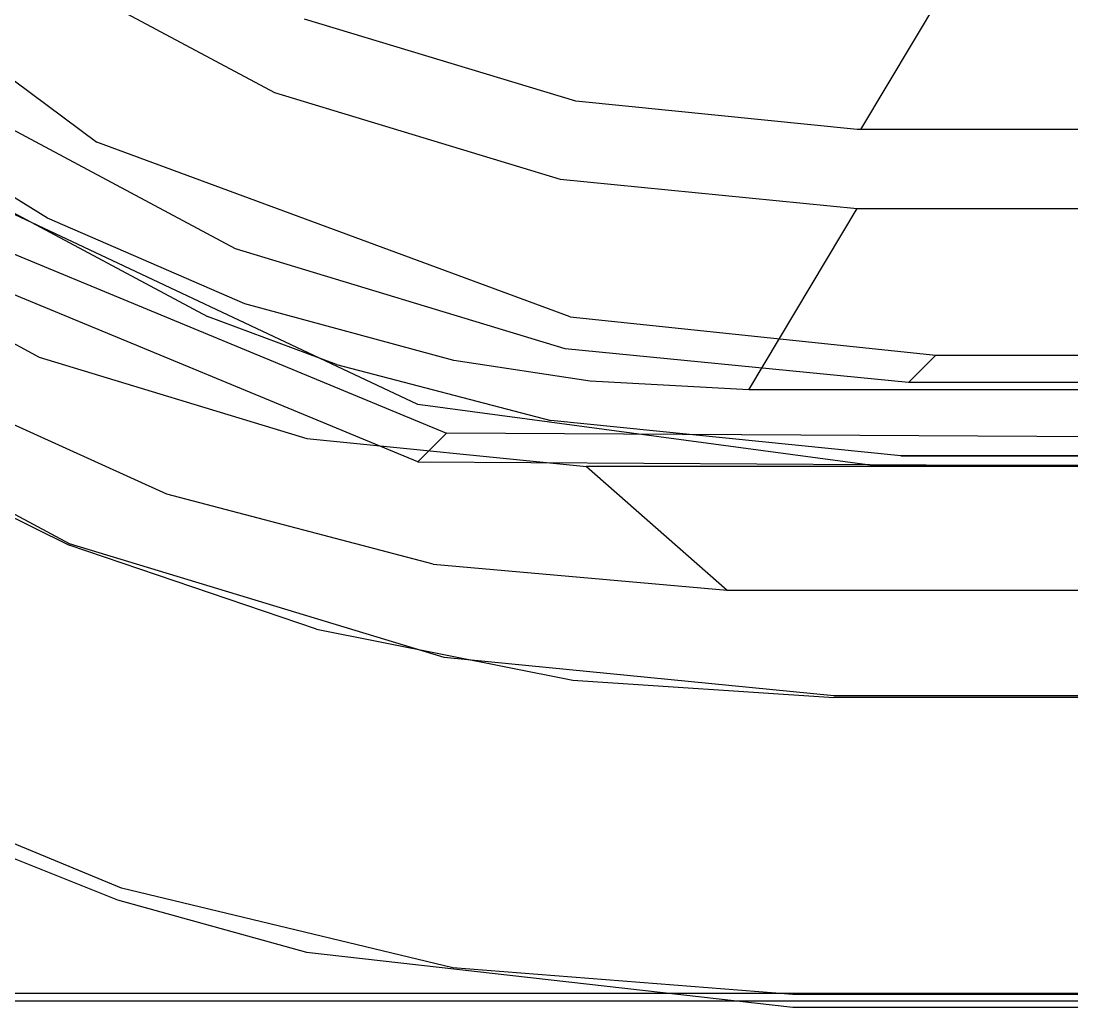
# Model space of a CAD drawing. Extents: x 2903 to 3133, y -1117 to -811.
# Drawn here: x 2924.55 to 2940.47, y -1116.97 to -1102.03 of the extents above; entities that cross this region are included whole.
import ezdxf

# ---------------------------------------------------------------- set-up
doc = ezdxf.new("R2010")
doc.units = 0
doc.header["$MEASUREMENT"] = 0
for name, color, linetype in [('Layer1', 252, 'CONTINUOUS'), ('Layer2', 252, 'CONTINUOUS'), ('Layer3', 254, 'CONTINUOUS')]:
    doc.layers.add(name, color=color, linetype=linetype)

msp = doc.modelspace()

# ---------------------------------------------------------------- linework, layer by layer
at = {"layer": 'Layer1', "linetype": 'Continuous'}
for points, invisible_edges in [([(2925.612, -1102.709, 125.067), (2922.809, -1100.883, 125.322), (2924.109, -1100.121, 107.457)], 15), ([(2925.612, -1102.709, 125.067), (2926.926, -1101.846, 107.454), (2924.109, -1100.121, 107.457)], 15), ([(2932.996, -1102.391, 88.212), (2929.193, -1101.231, 88.146), (2928.585, -1100.239, 85.996)], 15), ([(2932.996, -1102.391, 88.212), (2931.275, -1101.262, 85.996), (2928.585, -1100.239, 85.996)], 15), ([(2924.234, -1104.257, 130.707), (2922.809, -1100.883, 125.322), (2925.612, -1102.709, 125.067)], 15), ([(2929.903, -1103.079, 107.491), (2926.926, -1101.846, 107.454), (2929.193, -1101.231, 88.146)], 15), ([(2932.996, -1102.391, 88.212), (2929.193, -1101.231, 88.146), (2933.155, -1103.86, 107.569)], 15), ([(2933.155, -1103.86, 107.569), (2929.903, -1103.079, 107.491), (2929.193, -1101.231, 88.146)], 15), ([(2932.996, -1102.391, 88.212), (2931.275, -1101.262, 85.996), (2934.088, -1101.886, 85.995)], 15), ([(2936.968, -1102.809, 88.325), (2934.088, -1101.886, 85.995), (2936.968, -1101.39, 83.679)], 15), ([(2936.968, -1102.809, 88.325), (2937.1, -1102.81, 88.327), (2937.288, -1101.393, 83.689), (2936.968, -1101.39, 83.679)], 15), ([(3099.174, -1101.393, 83.689), (3099.362, -1102.81, 88.327), (2937.1, -1102.81, 88.327), (2937.288, -1101.393, 83.689)], 15), ([(2925.612, -1102.709, 125.067), (2929.903, -1103.079, 107.491), (2926.926, -1101.846, 107.454)], 15), ([(2936.968, -1102.809, 88.325), (2932.996, -1102.391, 88.212), (2934.088, -1101.886, 85.995)], 15), ([(2933.155, -1103.86, 107.569), (2932.996, -1102.391, 88.212), (2936.968, -1102.809, 88.325)], 15), ([(2925.243, -1104.823, 130.676), (2924.234, -1104.257, 130.707), (2925.612, -1102.709, 125.067)], 15), ([(2925.243, -1104.823, 130.676), (2926.951, -1104.493, 127.856), (2925.612, -1102.709, 125.067)], 15), ([(2926.951, -1104.493, 127.856), (2927.999, -1103.838, 125.15), (2925.612, -1102.709, 125.067)], 15), ([(2929.903, -1103.079, 107.491), (2927.999, -1103.838, 125.15), (2925.612, -1102.709, 125.067)], 15), ([(2936.968, -1102.809, 88.325), (2937.1, -1102.81, 88.327), (2936.323, -1104.112, 107.679), (2933.155, -1103.86, 107.569)], 15), ([(3100.924, -1105.427, 127.222), (2935.538, -1105.427, 127.222), (2937.1, -1102.81, 88.327), (3099.362, -1102.81, 88.327)], 15), ([(2929.128, -1104.268, 125.418), (2927.999, -1103.838, 125.15), (2929.903, -1103.079, 107.491)], 15), ([(2929.903, -1103.079, 107.491), (2932.76, -1105.195, 126.613), (2929.128, -1104.268, 125.418)], 15), ([(2932.76, -1105.195, 126.613), (2933.155, -1103.86, 107.569), (2929.903, -1103.079, 107.491)], 15), ([(2922.437, -1104.02, 221.005), (2927.086, -1105.991, 154.703), (2922.89, -1103.375, 130.707)], 15), ([(2927.086, -1105.991, 154.703), (2922.89, -1103.375, 130.707), (2924.234, -1104.257, 130.707)], 15), ([(2927.892, -1104.837, 127.857), (2926.951, -1104.493, 127.856), (2927.999, -1103.838, 125.15)], 15), ([(2927.892, -1104.837, 127.857), (2927.999, -1103.838, 125.15), (2929.128, -1104.268, 125.418)], 15), ([(2933.155, -1103.86, 107.569), (2936.323, -1104.112, 107.679), (2932.76, -1105.195, 126.613)], 15), ([(2930.556, -1107.842, 221.005), (2922.437, -1104.02, 221.005), (2928.963, -1106.85, 166.836)], 14), ([(2928.963, -1106.85, 166.836), (2927.086, -1105.991, 154.703), (2922.437, -1104.02, 221.005)], 15), ([(2921.211, -1105.277, 221.005), (2922.561, -1104.105, 221.005), (2930.754, -1107.894, 221.005), (2929.042, -1109.203, 221.005)], 15), ([(2932.76, -1105.195, 126.613), (2933.329, -1105.28, 126.82), (2936.323, -1104.112, 107.679)], 15), ([(2936.323, -1104.112, 107.679), (2933.329, -1105.28, 126.82), (2935.538, -1105.427, 127.222)], 15), ([(2924.234, -1104.257, 130.707), (2925.243, -1104.823, 130.676), (2927.086, -1105.991, 154.703)], 15), ([(2928.684, -1106.08, 130.559), (2927.892, -1104.837, 127.857), (2929.128, -1104.268, 125.418)], 15), ([(2929.629, -1106.281, 130.545), (2928.684, -1106.08, 130.559), (2929.128, -1104.268, 125.418)], 15), ([(2929.629, -1106.281, 130.545), (2929.128, -1104.268, 125.418), (2932.76, -1105.195, 126.613), (2929.629, -1106.281, 130.545)], 15), ([(2928.319, -1105.989, 130.568), (2926.951, -1104.493, 127.856), (2925.243, -1104.823, 130.676)], 15), ([(2928.319, -1105.989, 130.568), (2927.892, -1104.837, 127.857), (2926.951, -1104.493, 127.856)], 15), ([(2929.891, -1107.528, 202.322), (2924.727, -1105.013, 202.01), (2923.775, -1104.588, 201.939), (2909.114, -1111.517, 205.818)], 15), ([(2928.319, -1105.989, 130.568), (2925.243, -1104.823, 130.676), (2927.086, -1105.991, 154.703)], 15), ([(2928.684, -1106.08, 130.559), (2928.319, -1105.989, 130.568), (2927.892, -1104.837, 127.857)], 15), ([(2906.234, -1115.873, 221.005), (2904.503, -1114.874, 221.005), (2921.211, -1105.277, 221.005), (2929.042, -1109.203, 221.005)], 15), ([(2930.8, -1106.463, 130.526), (2929.629, -1106.281, 130.545), (2932.76, -1105.195, 126.613)], 15), ([(2930.8, -1106.463, 130.526), (2933.213, -1106.612, 130.484), (2932.76, -1105.195, 126.613)], 15), ([(2933.213, -1106.612, 130.484), (2933.328, -1106.612, 130.482), (2933.329, -1105.28, 126.82), (2932.76, -1105.195, 126.613)], 15), ([(2933.328, -1106.612, 130.482), (2935.538, -1105.427, 127.222), (2933.329, -1105.28, 126.82)], 15), ([(2935.538, -1105.427, 127.222), (2933.329, -1106.612, 130.482), (3103.134, -1106.612, 130.482), (3100.924, -1105.427, 127.222)], 15), ([(2931.073, -1107.133, 154.443), (2927.086, -1105.991, 154.703), (2928.319, -1105.989, 130.568)], 15), ([(2928.963, -1106.85, 166.836), (2927.086, -1105.991, 154.703), (2931.073, -1107.133, 154.443)], 15), ([(2928.684, -1106.08, 130.559), (2928.319, -1105.989, 130.568), (2931.073, -1107.133, 154.443)], 15), ([(2931.073, -1107.133, 154.443), (2928.684, -1106.08, 130.559), (2929.629, -1106.281, 130.545)], 15), ([(2930.8, -1106.463, 130.526), (2929.629, -1106.281, 130.545), (2931.073, -1107.133, 154.443)], 15), ([(2933.328, -1106.612, 130.482), (2930.8, -1106.463, 130.526), (2931.439, -1107.183, 154.464)], 15), ([(2931.439, -1107.183, 154.464), (2931.073, -1107.133, 154.443), (2930.8, -1106.463, 130.526)], 15), ([(2933.328, -1106.612, 130.482), (2931.439, -1107.183, 154.464), (2934.048, -1107.348, 154.556)], 15), ([(2934.049, -1107.348, 154.556), (3102.414, -1107.348, 154.556), (3103.134, -1106.612, 130.482), (2933.329, -1106.612, 130.482)], 15), ([(2934.884, -1108.084, 178.628), (2928.963, -1106.85, 166.836), (2931.278, -1107.651, 178.956)], 15), ([(2934.884, -1108.084, 178.628), (2928.963, -1106.85, 166.836), (2932.794, -1107.65, 166.546)], 15), ([(2932.794, -1107.65, 166.546), (2928.963, -1106.85, 166.836), (2931.073, -1107.133, 154.443)], 15), ([(2934.465, -1108.324, 189.909), (2934.465, -1108.324, 189.909), (2930.556, -1107.842, 221.005), (2928.963, -1106.85, 166.836)], 15), ([(2932.794, -1107.65, 166.546), (2931.073, -1107.133, 154.443), (2934.048, -1107.348, 154.556)], 15), ([(2934.884, -1108.084, 178.628), (2934.048, -1107.348, 154.556), (2932.794, -1107.65, 166.546)], 15), ([(3101.577, -1108.084, 178.628), (3102.414, -1107.348, 154.556), (2934.049, -1107.348, 154.556), (2934.885, -1108.084, 178.628)], 15), ([(2932.909, -1108.158, 202.322), (2929.891, -1107.528, 202.322), (2909.114, -1111.517, 205.818)], 15), ([(2933.027, -1108.081, 185.937), (2931.278, -1107.651, 178.956), (2934.884, -1108.084, 178.628)], 15), ([(2930.556, -1107.842, 221.005), (2937.442, -1110.775, 202.631), (2935.81, -1108.465, 192.21), (2934.465, -1108.324, 189.909)], 15), ([(2937.442, -1110.775, 202.631), (2937.442, -1110.775, 202.631), (2937.442, -1108.767, 221.005), (2930.556, -1107.842, 221.005)], 11), ([(2929.042, -1109.203, 221.005), (2930.754, -1107.894, 221.005), (2937.442, -1108.767, 221.005), (2937.442, -1110.503, 221.005)], 15), ([(2937.442, -1110.778, 202.642), (2932.909, -1108.158, 202.322), (2909.114, -1111.517, 205.818)], 15), ([(2935.643, -1108.307, 185.917), (2933.027, -1108.081, 185.937), (2934.465, -1108.324, 189.909)], 15), ([(2933.027, -1108.081, 185.937), (2935.643, -1108.307, 185.917), (2934.884, -1108.084, 178.628)], 15), ([(2934.884, -1108.084, 178.628), (2935.643, -1108.307, 185.917), (2936.039, -1108.391, 188.66), (2936.591, -1108.472, 191.328)], 15), ([(3101.577, -1108.084, 178.628), (3099.871, -1108.513, 191.328), (2936.592, -1108.472, 191.328), (2934.885, -1108.084, 178.628)], 15), ([(2934.465, -1108.324, 189.909), (2936.039, -1108.391, 188.66), (2935.643, -1108.307, 185.917)], 15), ([(2935.81, -1108.465, 192.21), (2934.465, -1108.324, 189.909), (2936.039, -1108.391, 188.66)], 15), ([(2935.81, -1108.465, 192.21), (2936.591, -1108.472, 191.328), (2936.039, -1108.391, 188.66)], 15), ([(2937.442, -1110.775, 202.631), (2935.81, -1108.465, 192.21), (2936.591, -1108.472, 191.328)], 15), ([(2937.442, -1110.778, 202.631), (2936.592, -1108.472, 191.328), (3099.871, -1108.513, 191.328), (3099.02, -1110.778, 202.631)], 15), ([(2937.442, -1108.767, 221.005), (2937.442, -1110.778, 202.631), (3099.02, -1110.778, 202.631), (3099.02, -1108.767, 221.005)], 7), ([(2937.442, -1110.503, 221.005), (2937.442, -1108.767, 221.005), (3099.019, -1108.767, 221.005), (3099.02, -1110.503, 221.005)], 15), ([(2937.442, -1110.503, 221.005), (2929.042, -1109.203, 221.005), (2906.234, -1115.873, 221.005)], 15), ([(2906.234, -1115.873, 221.005), (3130.228, -1115.873, 221.005), (3099.02, -1110.503, 221.005), (2937.442, -1110.503, 221.005)], 15), ([(2909.114, -1111.517, 205.818), (2937.442, -1110.778, 202.642), (3099.02, -1110.778, 202.642), (3127.349, -1111.517, 205.818)], 15), ([(2906.234, -1115.975, 206.755), (2909.114, -1111.517, 205.818), (3127.349, -1111.517, 205.818), (3130.227, -1115.975, 206.755)], 15), ([(3130.227, -1115.975, 206.766), (3130.227, -1116.382, 206.955), (2906.234, -1116.382, 206.955), (2906.23, -1115.975, 206.766)], 15), ([(3130.228, -1116.26, 220.928), (3130.228, -1115.873, 221.005), (2906.234, -1115.873, 221.005), (2906.234, -1116.26, 220.928)], 15), ([(3130.228, -1116.26, 220.928), (3130.228, -1116.586, 220.708), (2906.234, -1116.586, 220.708), (2906.234, -1116.26, 220.928)], 15), ([(2906.234, -1116.382, 206.955), (2906.234, -1116.541, 207.11), (3130.227, -1116.541, 207.11), (3130.227, -1116.382, 206.955)], 15), ([(3130.227, -1116.541, 207.11), (3130.227, -1116.666, 207.303), (2906.234, -1116.666, 207.303), (2906.234, -1116.541, 207.11)], 15), ([(2906.234, -1116.586, 220.708), (2906.234, -1116.804, 220.379), (3130.228, -1116.804, 220.379), (3130.228, -1116.586, 220.708)], 15), ([(2906.234, -1116.666, 207.303), (2906.234, -1116.713, 207.414), (3130.227, -1116.713, 207.414), (3130.227, -1116.666, 207.303)], 15), ([(3130.227, -1116.713, 207.414), (3130.227, -1116.771, 207.739), (2906.234, -1116.771, 207.739), (2906.234, -1116.713, 207.414)], 15), ([(2906.234, -1116.77, 207.739), (2906.234, -1116.878, 220.004), (3130.227, -1116.877, 219.993), (3130.227, -1116.77, 207.739)], 5), ([(3130.228, -1116.804, 220.379), (3130.228, -1116.877, 219.993), (2906.234, -1116.877, 219.993), (2906.234, -1116.804, 220.379)], 15)]:
    msp.add_3dface(points, dxfattribs=dict(at, invisible_edges=invisible_edges))
at = {"layer": 'Layer2', "linetype": 'Continuous'}
for points, invisible_edges in [([(2924.991, -1100.085, 84.315), (2925.04, -1100.013, 84.175), (2928.827, -1102.036, 84.174)], 15), ([(2928.827, -1102.036, 84.174), (2928.841, -1102.002, 84.021), (2925.04, -1100.013, 84.175)], 15), ([(2928.794, -1102.117, 84.315), (2924.991, -1100.085, 84.315), (2924.92, -1100.192, 84.42)], 15), ([(2928.744, -1102.237, 84.419), (2924.92, -1100.192, 84.42), (2925.978, -1101.014, 84.472)], 15), ([(2928.744, -1102.237, 84.419), (2928.794, -1102.117, 84.315), (2924.92, -1100.192, 84.42)], 15), ([(2924.991, -1100.085, 84.315), (2928.827, -1102.036, 84.174), (2928.794, -1102.117, 84.315)], 15), ([(2924.554, -1100.785, 84.793), (2924.701, -1100.565, 84.58), (2928.584, -1102.642, 84.58)], 15), ([(2928.584, -1102.642, 84.58), (2925.978, -1101.014, 84.472), (2924.701, -1100.565, 84.58)], 15), ([(2924.456, -1100.932, 85.077), (2924.554, -1100.785, 84.793), (2928.482, -1102.887, 84.793)], 15), ([(2928.482, -1102.887, 84.793), (2928.584, -1102.642, 84.58), (2924.554, -1100.785, 84.793)], 15), ([(2922.957, -1101.881, 105.36), (2924.416, -1100.992, 85.38), (2928.387, -1103.116, 85.381)], 13), ([(2924.416, -1100.992, 85.38), (2924.456, -1100.932, 85.077), (2928.415, -1103.05, 85.077)], 15), ([(2928.387, -1103.116, 85.381), (2928.415, -1103.05, 85.077), (2924.416, -1100.992, 85.38)], 15), ([(2928.415, -1103.05, 85.077), (2928.482, -1102.887, 84.793), (2924.456, -1100.932, 85.077)], 15), ([(2938.906, -1100.933, 43.221), (2937.268, -1103.678, 84.017), (2937.213, -1103.678, 84.017), (2934.735, -1102.028, 63.342)], 13), ([(2929.314, -1102.602, 84.471), (2925.978, -1101.014, 84.472), (2928.584, -1102.642, 84.58)], 15), ([(2925.978, -1101.014, 84.472), (2928.744, -1102.237, 84.419), (2929.314, -1102.602, 84.471)], 15), ([(2922.156, -1103.303, 126.161), (2922.957, -1101.881, 105.36), (2926.108, -1103.786, 105.358)], 15), ([(2926.108, -1103.786, 105.358), (2922.957, -1101.881, 105.36), (2928.387, -1103.116, 85.381)], 15), ([(2928.744, -1102.237, 84.419), (2928.794, -1102.117, 84.315), (2932.925, -1103.368, 84.314)], 15), ([(2928.794, -1102.117, 84.315), (2928.827, -1102.036, 84.174), (2932.942, -1103.282, 84.173)], 15), ([(2932.925, -1103.368, 84.314), (2932.942, -1103.282, 84.173), (2928.794, -1102.117, 84.315)], 15), ([(2928.827, -1102.036, 84.174), (2928.841, -1102.002, 84.021), (2932.949, -1103.246, 84.019)], 15), ([(2932.942, -1103.282, 84.173), (2932.949, -1103.246, 84.019), (2928.827, -1102.036, 84.174)], 15), ([(2932.949, -1103.246, 84.019), (2928.841, -1102.002, 84.021), (2934.735, -1102.028, 63.342)], 14), ([(2937.213, -1103.678, 84.017), (2932.949, -1103.246, 84.019), (2934.735, -1102.028, 63.342)], 14), ([(2929.314, -1102.602, 84.471), (2928.744, -1102.237, 84.419), (2932.899, -1103.495, 84.419)], 15), ([(2928.744, -1102.237, 84.419), (2932.925, -1103.368, 84.314), (2932.899, -1103.495, 84.419)], 15), ([(2933.34, -1103.723, 84.473), (2928.584, -1102.642, 84.58), (2929.314, -1102.602, 84.471)], 15), ([(2929.314, -1102.602, 84.471), (2932.899, -1103.495, 84.419), (2933.34, -1103.723, 84.473)], 15), ([(2928.482, -1102.887, 84.793), (2928.584, -1102.642, 84.58), (2932.815, -1103.926, 84.581)], 15), ([(2933.34, -1103.723, 84.473), (2932.815, -1103.926, 84.581), (2928.584, -1102.642, 84.58)], 15), ([(2928.415, -1103.05, 85.077), (2928.482, -1102.887, 84.793), (2932.763, -1104.187, 84.795)], 15), ([(2932.763, -1104.187, 84.795), (2932.815, -1103.926, 84.581), (2928.482, -1102.887, 84.793)], 15), ([(2932.728, -1104.359, 85.08), (2928.415, -1103.05, 85.077), (2928.387, -1103.116, 85.381)], 15), ([(2928.415, -1103.05, 85.077), (2932.763, -1104.187, 84.795), (2932.728, -1104.359, 85.08)], 15), ([(2929.432, -1105.139, 105.4), (2926.108, -1103.786, 105.358), (2928.387, -1103.116, 85.381)], 15), ([(2928.387, -1103.116, 85.381), (2932.728, -1104.359, 85.08), (2932.714, -1104.429, 85.384)], 15), ([(2929.432, -1105.139, 105.4), (2928.387, -1103.116, 85.381), (2932.714, -1104.429, 85.384)], 13), ([(2924.925, -1105.061, 126.335), (2922.129, -1103.342, 126.335), (2922.063, -1103.434, 126.491)], 15), ([(2922.129, -1103.342, 126.335), (2922.156, -1103.305, 126.161), (2924.946, -1105.02, 126.161)], 15), ([(2924.925, -1105.061, 126.335), (2924.946, -1105.02, 126.161), (2922.129, -1103.342, 126.335)], 15), ([(2924.946, -1105.019, 126.161), (2922.156, -1103.303, 126.161), (2926.108, -1103.786, 105.358)], 14), ([(2937.212, -1103.801, 84.313), (2932.899, -1103.495, 84.419), (2932.925, -1103.368, 84.314)], 15), ([(2937.212, -1103.713, 84.171), (2932.942, -1103.282, 84.173), (2932.925, -1103.368, 84.314)], 15), ([(2937.212, -1103.801, 84.313), (2932.925, -1103.368, 84.314), (2937.212, -1103.713, 84.171)], 15), ([(2937.213, -1103.678, 84.017), (2932.949, -1103.246, 84.019), (2932.942, -1103.282, 84.173)], 15), ([(2937.212, -1103.713, 84.171), (2932.942, -1103.282, 84.173), (2937.213, -1103.678, 84.017)], 15), ([(2924.872, -1105.162, 126.491), (2922.063, -1103.434, 126.491), (2921.967, -1103.568, 126.592)], 15), ([(2922.063, -1103.434, 126.491), (2924.925, -1105.061, 126.335), (2924.872, -1105.162, 126.491)], 15), ([(2937.212, -1103.929, 84.419), (2936.834, -1104.073, 84.475), (2932.899, -1103.495, 84.419)], 15), ([(2936.834, -1104.073, 84.475), (2933.34, -1103.723, 84.473), (2932.899, -1103.495, 84.419)], 15), ([(2932.899, -1103.495, 84.419), (2937.212, -1103.801, 84.313), (2937.212, -1103.929, 84.419)], 15), ([(2924.797, -1105.307, 126.592), (2921.967, -1103.568, 126.592), (2921.856, -1103.704, 126.624)], 15), ([(2925.49, -1105.844, 126.624), (2921.856, -1103.704, 126.624), (2924.489, -1105.873, 126.624)], 15), ([(2925.49, -1105.844, 126.624), (2924.797, -1105.307, 126.592), (2921.856, -1103.704, 126.624)], 15), ([(2921.967, -1103.568, 126.592), (2924.872, -1105.162, 126.491), (2924.797, -1105.307, 126.592)], 15), ([(2937.268, -1103.714, 84.172), (2937.212, -1103.713, 84.171), (2937.268, -1103.678, 84.017)], 15), ([(2937.212, -1103.713, 84.171), (2937.213, -1103.678, 84.017), (2937.268, -1103.678, 84.017)], 15), ([(2937.212, -1103.801, 84.313), (2937.212, -1103.713, 84.171), (2937.268, -1103.714, 84.172)], 15), ([(2937.268, -1103.802, 84.315), (2937.212, -1103.801, 84.313), (2937.268, -1103.714, 84.172)], 15), ([(2937.268, -1103.714, 84.172), (2937.268, -1103.678, 84.017), (3099.193, -1103.678, 84.017), (3099.193, -1103.714, 84.172)], 15), ([(3099.193, -1103.714, 84.172), (3099.193, -1103.802, 84.315), (2937.268, -1103.802, 84.315), (2937.268, -1103.714, 84.172)], 15), ([(2924.946, -1105.019, 126.161), (2926.108, -1103.786, 105.358), (2929.432, -1105.139, 105.4)], 15), ([(2932.815, -1103.926, 84.581), (2933.34, -1103.723, 84.473), (2937.211, -1104.467, 84.648)], 15), ([(2933.34, -1103.723, 84.473), (2936.834, -1104.073, 84.475), (2937.211, -1104.467, 84.648)], 15), ([(2937.212, -1103.929, 84.419), (2937.212, -1103.801, 84.313), (2937.268, -1103.802, 84.315)], 15), ([(2937.212, -1103.929, 84.419), (2937.268, -1103.932, 84.42), (2937.268, -1103.802, 84.315)], 15), ([(2937.268, -1103.802, 84.315), (2937.268, -1103.932, 84.42), (3099.193, -1103.932, 84.42), (3099.193, -1103.802, 84.315)], 15), ([(2937.211, -1104.467, 84.648), (2932.815, -1103.926, 84.581), (2932.763, -1104.187, 84.795)], 15), ([(2937.211, -1104.077, 84.475), (2936.834, -1104.073, 84.475), (2937.212, -1103.929, 84.419), (2937.211, -1104.077, 84.475)], 15), ([(2937.211, -1104.077, 84.475), (2937.268, -1103.932, 84.42), (2937.212, -1103.929, 84.419), (2937.211, -1104.077, 84.475)], 15), ([(2937.268, -1104.077, 84.475), (2937.211, -1104.077, 84.475), (2937.268, -1103.932, 84.42), (2937.268, -1104.077, 84.475)], 15), ([(3099.193, -1103.932, 84.42), (3099.194, -1104.077, 84.475), (2937.268, -1104.077, 84.475), (2937.268, -1103.932, 84.42)], 15), ([(2932.728, -1104.359, 85.08), (2932.763, -1104.187, 84.795), (2937.211, -1104.63, 84.798)], 15), ([(2932.763, -1104.187, 84.795), (2937.211, -1104.467, 84.648), (2937.211, -1104.63, 84.798)], 15), ([(2937.211, -1104.467, 84.648), (2936.834, -1104.073, 84.475), (2937.211, -1104.077, 84.475), (2937.211, -1104.467, 84.648)], 15), ([(2937.211, -1104.467, 84.648), (2937.268, -1104.077, 84.475), (2937.211, -1104.077, 84.475)], 15), ([(2937.268, -1104.077, 84.475), (2937.211, -1104.467, 84.648), (3099.251, -1104.467, 84.648), (3099.194, -1104.077, 84.475)], 15), ([(2933.064, -1105.983, 105.489), (2929.432, -1105.139, 105.4), (2932.714, -1104.429, 85.384)], 15), ([(2932.714, -1104.429, 85.384), (2932.728, -1104.359, 85.08), (2937.211, -1104.753, 84.974)], 15), ([(2937.211, -1104.875, 85.391), (2937.211, -1104.753, 84.974), (2932.714, -1104.429, 85.384)], 15), ([(2933.064, -1105.983, 105.489), (2932.714, -1104.429, 85.384), (2937.211, -1104.875, 85.391)], 13), ([(2937.211, -1104.753, 84.974), (2937.211, -1104.63, 84.798), (2932.728, -1104.359, 85.08)], 15), ([(3099.251, -1104.467, 84.648), (3099.251, -1104.63, 84.798), (2937.211, -1104.63, 84.798), (2937.211, -1104.467, 84.648)], 15), ([(2925.072, -1106.516, 126.685), (2921.457, -1104.576, 126.685), (2921.263, -1104.865, 126.901)], 15), ([(2921.457, -1104.576, 126.685), (2925.072, -1106.516, 126.685), (2924.489, -1105.873, 126.624)], 15), ([(2937.211, -1104.63, 84.798), (2937.211, -1104.753, 84.974), (3099.251, -1104.753, 84.974), (3099.251, -1104.63, 84.798)], 15), ([(3099.251, -1104.753, 84.974), (3099.251, -1104.875, 85.391), (2937.211, -1104.875, 85.391), (2937.211, -1104.753, 84.974)], 15), ([(2924.939, -1106.837, 126.9), (2921.134, -1105.058, 127.239), (2921.263, -1104.865, 126.901)], 15), ([(2921.263, -1104.865, 126.901), (2925.072, -1106.516, 126.685), (2924.939, -1106.837, 126.9)], 15), ([(2935.572, -1107.621, 126.195), (2933.064, -1105.983, 105.489), (2937.211, -1104.875, 85.391)], 15), ([(2924.849, -1107.052, 127.237), (2921.134, -1105.058, 127.239), (2921.09, -1105.123, 127.611)], 15), ([(2922.719, -1107.379, 188.839), (2921.09, -1105.122, 127.611), (2924.819, -1107.124, 127.608)], 13), ([(2924.819, -1107.126, 127.608), (2921.09, -1105.123, 127.611), (2924.849, -1107.052, 127.237)], 15), ([(2921.134, -1105.058, 127.239), (2924.939, -1106.837, 126.9), (2924.849, -1107.052, 127.237)], 15), ([(2924.872, -1105.162, 126.491), (2924.925, -1105.061, 126.335), (2927.922, -1106.36, 126.335)], 15), ([(2924.925, -1105.061, 126.335), (2924.946, -1105.02, 126.161), (2927.937, -1106.317, 126.161)], 15), ([(2927.922, -1106.36, 126.335), (2927.937, -1106.317, 126.161), (2924.925, -1105.061, 126.335)], 15), ([(2927.937, -1106.316, 126.161), (2924.946, -1105.019, 126.161), (2929.432, -1105.139, 105.4)], 14), ([(2931.102, -1107.179, 126.159), (2927.937, -1106.316, 126.161), (2929.432, -1105.139, 105.4)], 14), ([(2931.102, -1107.179, 126.159), (2929.432, -1105.139, 105.4), (2933.064, -1105.983, 105.489)], 15), ([(2924.797, -1105.307, 126.592), (2924.872, -1105.162, 126.491), (2927.884, -1106.467, 126.491)], 15), ([(2927.83, -1106.622, 126.592), (2924.797, -1105.307, 126.592), (2925.49, -1105.844, 126.624)], 15), ([(2924.797, -1105.307, 126.592), (2927.884, -1106.467, 126.491), (2927.83, -1106.622, 126.592)], 15), ([(2927.884, -1106.467, 126.491), (2927.922, -1106.36, 126.335), (2924.872, -1105.162, 126.491)], 15), ([(2929.207, -1114.674, 202.631), (2922.53, -1112.336, 202.631), (2921.052, -1105.498, 202.631), (2928.959, -1109.463, 202.631)], 15), ([(2924.489, -1105.873, 126.624), (2925.49, -1105.844, 126.624), (2927.671, -1107.04, 126.624)], 15), ([(2925.072, -1106.516, 126.685), (2924.489, -1105.873, 126.624), (2927.671, -1107.04, 126.624), (2925.072, -1106.516, 126.685)], 15), ([(2925.49, -1105.844, 126.624), (2927.671, -1107.04, 126.624), (2927.767, -1106.784, 126.624), (2925.49, -1105.844, 126.624)], 15), ([(2925.49, -1105.844, 126.624), (2927.83, -1106.622, 126.592), (2927.767, -1106.784, 126.624)], 15), ([(2933.166, -1107.492, 126.173), (2931.102, -1107.179, 126.159), (2933.064, -1105.983, 105.489)], 14), ([(2935.572, -1107.621, 126.195), (2933.166, -1107.492, 126.173), (2933.064, -1105.983, 105.489)], 14), ([(2931.093, -1107.225, 126.334), (2927.884, -1106.467, 126.491), (2927.922, -1106.36, 126.335)], 15), ([(2931.102, -1107.18, 126.159), (2927.922, -1106.36, 126.335), (2927.937, -1106.317, 126.161)], 15), ([(2927.922, -1106.36, 126.335), (2931.102, -1107.18, 126.159), (2931.093, -1107.225, 126.334)], 15), ([(2929.004, -1107.713, 126.685), (2924.939, -1106.837, 126.9), (2925.072, -1106.516, 126.685)], 15), ([(2925.072, -1106.516, 126.685), (2927.671, -1107.04, 126.624), (2929.004, -1107.713, 126.685)], 15), ([(2931.071, -1107.336, 126.49), (2927.884, -1106.467, 126.491), (2927.83, -1106.622, 126.592)], 15), ([(2927.884, -1106.467, 126.491), (2931.093, -1107.225, 126.334), (2931.071, -1107.336, 126.49)], 15), ([(2927.767, -1106.784, 126.624), (2927.83, -1106.622, 126.592), (2929.49, -1107.319, 126.624)], 15), ([(2927.83, -1106.622, 126.592), (2931.039, -1107.498, 126.592), (2929.49, -1107.319, 126.624)], 15), ([(2927.83, -1106.622, 126.592), (2931.039, -1107.498, 126.592), (2931.071, -1107.336, 126.49), (2927.83, -1106.622, 126.592)], 15), ([(2928.935, -1108.052, 126.899), (2924.849, -1107.052, 127.237), (2924.939, -1106.837, 126.9)], 15), ([(2924.939, -1106.837, 126.9), (2928.935, -1108.052, 126.899), (2929.004, -1107.713, 126.685)], 15), ([(2929.49, -1107.319, 126.624), (2927.767, -1106.784, 126.624), (2927.671, -1107.04, 126.624)], 15), ([(2924.849, -1107.052, 127.237), (2928.889, -1108.281, 127.234), (2924.819, -1107.126, 127.608)], 15), ([(2924.849, -1107.052, 127.237), (2928.935, -1108.052, 126.899), (2928.889, -1108.281, 127.234)], 15), ([(2927.671, -1107.04, 126.624), (2929.004, -1107.713, 126.685), (2931.005, -1107.672, 126.624)], 15), ([(2927.671, -1107.04, 126.624), (2929.49, -1107.319, 126.624), (2931.005, -1107.672, 126.624)], 15), ([(2926.753, -1109.203, 188.854), (2922.719, -1107.379, 188.839), (2924.819, -1107.124, 127.608)], 14), ([(2926.753, -1109.203, 188.854), (2924.819, -1107.124, 127.608), (2928.874, -1108.359, 127.604)], 13), ([(2928.874, -1108.36, 127.604), (2924.819, -1107.126, 127.608), (2928.889, -1108.281, 127.234)], 15), ([(2933.166, -1107.494, 126.173), (2931.093, -1107.225, 126.334), (2931.102, -1107.18, 126.159), (2933.166, -1107.494, 126.173)], 15), ([(2929.49, -1107.319, 126.624), (2931.039, -1107.498, 126.592), (2931.005, -1107.672, 126.624)], 15), ([(2931.039, -1107.498, 126.592), (2931.071, -1107.336, 126.49), (2933.147, -1107.626, 126.48)], 15), ([(2933.159, -1107.532, 126.333), (2931.071, -1107.336, 126.49), (2931.093, -1107.225, 126.334)], 15), ([(2933.147, -1107.626, 126.48), (2933.159, -1107.532, 126.333), (2931.071, -1107.336, 126.49), (2933.147, -1107.626, 126.48)], 15), ([(2931.093, -1107.225, 126.334), (2933.166, -1107.494, 126.173), (2933.159, -1107.532, 126.333)], 15), ([(2922.719, -1107.38, 188.839), (2921.98, -1111.854, 188.876), (2926.532, -1113.741, 188.876), (2926.753, -1109.205, 188.854)], 15), ([(2931.005, -1107.672, 126.624), (2931.039, -1107.498, 126.592), (2933.131, -1107.765, 126.585)], 15), ([(2933.131, -1107.765, 126.585), (2933.147, -1107.626, 126.48), (2931.039, -1107.498, 126.592)], 15), ([(2935.572, -1107.656, 126.347), (2933.159, -1107.532, 126.333), (2933.147, -1107.626, 126.48)], 15), ([(2935.572, -1107.621, 126.195), (2933.159, -1107.532, 126.333), (2933.166, -1107.494, 126.173)], 15), ([(2935.572, -1107.656, 126.347), (2933.159, -1107.532, 126.333), (2935.572, -1107.621, 126.195)], 15), ([(2929.004, -1107.713, 126.685), (2931.005, -1107.672, 126.624), (2933.113, -1108.123, 126.684)], 15), ([(2931.005, -1107.672, 126.624), (2933.114, -1107.921, 126.634), (2933.113, -1108.123, 126.684)], 15), ([(2933.114, -1107.921, 126.634), (2933.131, -1107.765, 126.585), (2931.005, -1107.672, 126.624)], 15), ([(2935.572, -1107.74, 126.487), (2933.131, -1107.765, 126.585), (2933.147, -1107.626, 126.48)], 15), ([(2933.147, -1107.626, 126.48), (2935.572, -1107.656, 126.347), (2935.572, -1107.74, 126.487)], 15), ([(2935.572, -1107.621, 126.195), (2935.572, -1107.656, 126.347), (3100.889, -1107.656, 126.347), (3100.889, -1107.621, 126.195)], 15), ([(3100.889, -1107.656, 126.347), (3100.889, -1107.74, 126.487), (2935.572, -1107.74, 126.487), (2935.572, -1107.656, 126.347)], 15), ([(2928.935, -1108.052, 126.899), (2929.004, -1107.713, 126.685), (2933.113, -1108.329, 126.788)], 15), ([(2933.113, -1108.329, 126.788), (2933.113, -1108.123, 126.684), (2929.004, -1107.713, 126.685)], 15), ([(2935.572, -1107.865, 126.592), (2933.131, -1107.765, 126.585), (2933.114, -1107.921, 126.634)], 15), ([(2935.572, -1107.865, 126.592), (2935.572, -1107.74, 126.487), (2933.131, -1107.765, 126.585)], 15), ([(2935.572, -1107.74, 126.487), (2935.572, -1107.865, 126.592), (3100.889, -1107.865, 126.592), (3100.889, -1107.74, 126.487)], 15), ([(2935.572, -1108.009, 126.651), (2933.113, -1108.123, 126.684), (2933.114, -1107.921, 126.634)], 15), ([(2933.113, -1108.329, 126.788), (2933.113, -1108.123, 126.684), (2935.572, -1108.009, 126.651)], 15), ([(2935.572, -1108.009, 126.651), (2933.113, -1108.329, 126.788), (3103.348, -1108.329, 126.788), (3100.889, -1108.009, 126.651)], 15), ([(2933.114, -1107.921, 126.634), (2935.572, -1107.865, 126.592), (2935.572, -1108.009, 126.651)], 15), ([(3100.889, -1107.865, 126.592), (3100.889, -1108.009, 126.651), (2935.572, -1108.009, 126.651), (2935.572, -1107.865, 126.592)], 15), ([(2933.113, -1108.468, 126.897), (2928.935, -1108.052, 126.899), (2928.889, -1108.281, 127.234)], 15), ([(2928.935, -1108.052, 126.899), (2933.113, -1108.329, 126.788), (2933.113, -1108.468, 126.897)], 15), ([(2928.874, -1108.36, 127.604), (2928.889, -1108.281, 127.234), (2933.113, -1108.673, 127.168), (2928.874, -1108.36, 127.604)], 15), ([(2928.889, -1108.281, 127.234), (2933.113, -1108.468, 126.897), (2933.113, -1108.673, 127.168)], 15), ([(3103.348, -1108.329, 126.788), (3103.348, -1108.468, 126.897), (2933.113, -1108.468, 126.897), (2933.113, -1108.329, 126.788)], 15), ([(2930.789, -1110.263, 188.868), (2926.753, -1109.203, 188.854), (2928.874, -1108.359, 127.604)], 14), ([(2930.789, -1110.263, 188.868), (2928.874, -1108.359, 127.604), (2933.113, -1108.783, 127.598)], 13), ([(2928.874, -1108.36, 127.604), (2933.113, -1108.784, 127.598), (2933.113, -1108.673, 127.168), (2928.874, -1108.36, 127.604)], 15), ([(2933.113, -1108.468, 126.897), (2933.113, -1108.673, 127.168), (3103.348, -1108.673, 127.168), (3103.348, -1108.468, 126.897)], 15), ([(2930.789, -1110.263, 188.868), (2935.242, -1110.656, 188.876), (2933.113, -1108.783, 127.598)], 14), ([(3103.348, -1108.673, 127.168), (3103.348, -1108.783, 127.598), (2933.113, -1108.783, 127.598), (2933.113, -1108.673, 127.168)], 15), ([(2926.753, -1109.205, 188.854), (2926.532, -1113.741, 188.876), (2931.324, -1114.892, 188.876), (2930.789, -1110.265, 188.868)], 15), ([(2928.959, -1109.463, 202.631), (2929.207, -1114.674, 202.631), (2936.236, -1115.468, 202.631), (2937.442, -1110.775, 202.631)], 15), ([(2930.789, -1110.265, 188.868), (2931.324, -1114.892, 188.876), (2936.236, -1115.28, 188.876), (2935.242, -1110.656, 188.876)], 15), ([(2936.236, -1115.28, 188.876), (2935.242, -1110.656, 188.876), (3101.219, -1110.656, 188.876), (3100.226, -1115.28, 188.876)], 15), ([(3099.02, -1110.775, 202.631), (3100.226, -1115.468, 202.631), (2936.236, -1115.468, 202.631), (2937.442, -1110.775, 202.631)], 15), ([(2921.98, -1111.854, 188.876), (2926.532, -1113.741, 188.876), (2926.302, -1114.45, 189.073), (2921.642, -1112.518, 189.073)], 15), ([(2921.98, -1111.854, 188.876), (2926.532, -1113.741, 188.876), (2926.302, -1114.45, 189.073), (2921.642, -1112.518, 189.073)], 15), ([(2922.277, -1112.861, 202.514), (2929.077, -1115.242, 202.514), (2929.207, -1114.674, 202.631), (2922.53, -1112.336, 202.631)], 15), ([(2926.132, -1114.973, 189.614), (2926.302, -1114.45, 189.073), (2921.642, -1112.518, 189.073), (2921.392, -1113.009, 189.614)], 15), ([(2926.132, -1114.973, 189.614), (2926.302, -1114.45, 189.073), (2921.642, -1112.518, 189.073), (2921.392, -1113.009, 189.614)], 15), ([(2922.064, -1113.304, 202.181), (2928.967, -1115.721, 202.181), (2929.077, -1115.242, 202.514), (2922.277, -1112.861, 202.514)], 15), ([(2921.296, -1113.196, 190.355), (2921.392, -1113.009, 189.614), (2926.132, -1114.973, 189.614), (2926.067, -1115.173, 190.355)], 15), ([(2921.296, -1113.196, 190.355), (2921.392, -1113.009, 189.614), (2926.132, -1114.973, 189.614), (2926.067, -1115.173, 190.355)], 15), ([(2921.296, -1113.196, 190.355), (2921.296, -1113.196, 190.355), (2921.877, -1113.693, 201.099), (2926.067, -1115.173, 190.355)], 7), ([(2921.923, -1113.596, 201.683), (2928.895, -1116.038, 201.683), (2928.967, -1115.721, 202.181), (2922.064, -1113.304, 202.181)], 15), ([(2921.877, -1113.693, 201.099), (2921.877, -1113.693, 201.099), (2926.009, -1115.351, 201.099), (2921.923, -1113.596, 201.683)], 15), ([(2926.067, -1115.173, 190.355), (2926.067, -1115.173, 190.355), (2921.877, -1113.693, 201.099), (2926.009, -1115.351, 201.099)], 11), ([(2926.009, -1115.351, 201.099), (2926.009, -1115.351, 201.099), (2928.895, -1116.038, 201.683), (2921.923, -1113.596, 201.683)], 15), ([(2926.302, -1114.45, 189.073), (2926.532, -1113.741, 188.876), (2931.324, -1114.892, 188.876), (2931.207, -1115.628, 189.073)], 15), ([(2926.302, -1114.45, 189.073), (2926.532, -1113.741, 188.876), (2931.324, -1114.892, 188.876), (2931.207, -1115.628, 189.073)], 15), ([(2926.302, -1114.45, 189.073), (2931.207, -1115.628, 189.073), (2931.121, -1116.172, 189.614), (2926.132, -1114.973, 189.614)], 15), ([(2926.302, -1114.45, 189.073), (2931.207, -1115.628, 189.073), (2931.121, -1116.172, 189.614), (2926.132, -1114.973, 189.614)], 15), ([(2936.236, -1115.468, 202.631), (2936.236, -1116.05, 202.514), (2929.077, -1115.242, 202.514), (2929.207, -1114.674, 202.631)], 15), ([(2926.132, -1114.973, 189.614), (2926.067, -1115.173, 190.355), (2931.088, -1116.379, 190.355), (2931.121, -1116.172, 189.614)], 15), ([(2926.132, -1114.973, 189.614), (2926.067, -1115.173, 190.355), (2931.088, -1116.379, 190.355), (2931.121, -1116.172, 189.614)], 15), ([(2936.236, -1115.28, 188.876), (2931.324, -1114.892, 188.876), (2931.207, -1115.628, 189.073), (2936.236, -1116.026, 189.073)], 15), ([(2936.236, -1115.28, 188.876), (2931.324, -1114.892, 188.876), (2931.207, -1115.628, 189.073), (2936.236, -1116.026, 189.073)], 15), ([(2926.067, -1115.173, 190.355), (2926.067, -1115.173, 190.355), (2926.009, -1115.351, 201.099), (2931.088, -1116.379, 190.355)], 7), ([(2936.236, -1116.05, 202.514), (2936.236, -1116.542, 202.181), (2928.967, -1115.721, 202.181), (2929.077, -1115.242, 202.514)], 15), ([(3100.226, -1116.026, 189.073), (3100.226, -1115.28, 188.876), (2936.236, -1115.28, 188.876), (2936.236, -1116.026, 189.073)], 15), ([(2928.871, -1116.142, 201.099), (2928.871, -1116.142, 201.099), (2931.088, -1116.379, 190.355), (2926.009, -1115.351, 201.099)], 7), ([(2928.871, -1116.142, 201.099), (2928.871, -1116.142, 201.099), (2928.895, -1116.038, 201.683), (2926.009, -1115.351, 201.099)], 15), ([(2936.236, -1116.05, 202.514), (2936.236, -1115.468, 202.631), (3100.226, -1115.468, 202.631), (3100.226, -1116.05, 202.514)], 15), ([(2931.207, -1115.628, 189.073), (2931.121, -1116.172, 189.614), (2936.236, -1116.576, 189.614), (2936.236, -1116.026, 189.073)], 15), ([(2931.207, -1115.628, 189.073), (2931.121, -1116.172, 189.614), (2936.236, -1116.576, 189.614), (2936.236, -1116.026, 189.073)], 15), ([(2936.236, -1116.867, 201.683), (2936.236, -1116.542, 202.181), (2928.967, -1115.721, 202.181), (2928.895, -1116.038, 201.683)], 15), ([(2936.236, -1116.867, 201.683), (2936.236, -1116.974, 201.099), (2928.871, -1116.142, 201.099), (2928.895, -1116.038, 201.683)], 15), ([(2936.236, -1116.576, 189.614), (2936.236, -1116.026, 189.073), (3100.226, -1116.026, 189.073), (3100.226, -1116.576, 189.614)], 15), ([(3100.226, -1116.542, 202.181), (3100.226, -1116.05, 202.514), (2936.236, -1116.05, 202.514), (2936.236, -1116.542, 202.181)], 15), ([(2936.236, -1116.786, 190.355), (2936.236, -1116.786, 190.355), (2928.871, -1116.142, 201.099), (2936.236, -1116.974, 201.099)], 11), ([(2928.871, -1116.142, 201.099), (2936.236, -1116.786, 190.355), (2931.088, -1116.379, 190.355)], 13), ([(2936.236, -1116.576, 189.614), (2936.236, -1116.786, 190.355), (2931.088, -1116.379, 190.355), (2931.121, -1116.172, 189.614)], 15), ([(2936.236, -1116.576, 189.614), (2936.236, -1116.786, 190.355), (2931.088, -1116.379, 190.355), (2931.121, -1116.172, 189.614)], 15), ([(2936.236, -1116.867, 201.683), (2936.236, -1116.542, 202.181), (3100.226, -1116.542, 202.181), (3100.226, -1116.867, 201.683)], 15), ([(3100.226, -1116.786, 190.355), (3100.226, -1116.576, 189.614), (2936.236, -1116.576, 189.614), (2936.236, -1116.786, 190.355)], 15), ([(3100.226, -1116.974, 201.099), (3100.226, -1116.786, 190.355), (2936.236, -1116.786, 190.355), (2936.236, -1116.974, 201.099)], 5), ([(3100.226, -1116.867, 201.683), (3100.226, -1116.974, 201.099), (2936.236, -1116.974, 201.099), (2936.236, -1116.867, 201.683)], 15)]:
    msp.add_3dface(points, dxfattribs=dict(at, invisible_edges=invisible_edges))
for points in [[(3099.193, -1103.678, 84.017), (2937.268, -1103.678, 84.017), (2938.906, -1100.933, 43.221), (3097.555, -1100.933, 43.221)], [(3100.889, -1107.621, 126.195), (2935.572, -1107.621, 126.195), (2937.211, -1104.875, 85.391), (3099.251, -1104.875, 85.391)], [(2935.242, -1110.656, 188.876), (3101.219, -1110.656, 188.876), (3103.348, -1108.783, 127.598), (2933.113, -1108.783, 127.598)]]:
    msp.add_3dface(points, dxfattribs=at)
at = {"layer": 'Layer3', "linetype": 'Continuous'}
for points, invisible_edges in [([(3126.853, -1080.409, 206.344), (2909.609, -1080.409, 206.344), (2930.991, -1108.276, 206.344), (3098.003, -1109.259, 206.344)], 15), ([(2930.991, -1108.276, 206.344), (2910.592, -1087.877, 206.344), (2909.609, -1080.409, 206.344)], 13), ([(2910.592, -1087.877, 206.344), (2924.032, -1105.394, 206.344), (2930.991, -1108.276, 206.344)], 13), ([(2919.57, -1099.297, 208.564), (2925.694, -1103.87, 208.564), (3110.768, -1103.87, 208.564), (3116.891, -1099.297, 208.564)], 10), ([(2925.694, -1103.87, 208.564), (2925.694, -1103.87, 208.564), (2919.57, -1099.297, 208.564), (2923.191, -1103.023, 224.422)], 15), ([(2927.76, -1105.568, 224.82), (2923.191, -1103.023, 224.422), (2923.141, -1103.098, 224.822)], 15), ([(2925.694, -1103.87, 208.564), (2925.694, -1103.87, 208.564), (2927.795, -1105.485, 224.419), (2923.191, -1103.023, 224.422)], 15), ([(2927.76, -1105.568, 224.82), (2927.795, -1105.485, 224.419), (2923.191, -1103.023, 224.422)], 13), ([(2923.001, -1103.308, 225.185), (2923.141, -1103.098, 224.822), (2927.76, -1105.568, 224.82)], 15), ([(2927.663, -1105.801, 225.184), (2923.001, -1103.308, 225.185), (2922.793, -1103.619, 225.42)], 15), ([(2927.663, -1105.801, 225.184), (2927.76, -1105.568, 224.82), (2923.001, -1103.308, 225.185)], 15), ([(2922.574, -1103.946, 225.491), (2922.793, -1103.619, 225.42), (2927.52, -1106.147, 225.42)], 15), ([(2927.52, -1106.147, 225.42), (2927.663, -1105.801, 225.184), (2922.793, -1103.619, 225.42)], 15), ([(3110.768, -1103.87, 208.564), (3103.597, -1106.514, 208.564), (2932.864, -1106.514, 208.564), (2925.694, -1103.87, 208.564)], 10), ([(2927.795, -1105.485, 224.419), (2927.795, -1105.485, 224.419), (2932.864, -1106.514, 208.564), (2925.694, -1103.87, 208.564)], 15), ([(2925.273, -1109.977, 225.491), (2922.574, -1103.946, 225.491), (2921.722, -1108.226, 225.491)], 15), ([(2925.273, -1109.977, 225.491), (2927.37, -1106.51, 225.491), (2922.574, -1103.946, 225.491)], 15), ([(2927.37, -1106.51, 225.491), (2927.52, -1106.147, 225.42), (2922.574, -1103.946, 225.491)], 7), ([(2923.596, -1105.83, 222.994), (2930.991, -1108.276, 206.344), (2924.032, -1105.394, 206.344)], 15), ([(2932.773, -1107.085, 224.818), (2927.663, -1105.801, 225.184), (2927.76, -1105.568, 224.82)], 15), ([(2932.791, -1106.998, 224.416), (2927.795, -1105.485, 224.419), (2927.76, -1105.568, 224.82)], 14), ([(2932.773, -1107.085, 224.818), (2927.76, -1105.568, 224.82), (2932.791, -1106.998, 224.416)], 15), ([(2932.864, -1106.514, 208.564), (2932.864, -1106.514, 208.564), (2932.791, -1106.998, 224.416), (2927.795, -1105.485, 224.419)], 15), ([(2925.282, -1109.955, 222.994), (2923.596, -1105.83, 222.994), (2920.053, -1107.16, 222.994)], 15), ([(2923.596, -1105.83, 222.994), (2925.282, -1109.955, 222.994), (2930.555, -1108.712, 222.994)], 15), ([(2930.991, -1108.276, 206.344), (2930.555, -1108.712, 222.994), (2923.596, -1105.83, 222.994)], 13), ([(2927.52, -1106.147, 225.42), (2927.663, -1105.801, 225.184), (2932.724, -1107.333, 225.183)], 15), ([(2927.663, -1105.801, 225.184), (2932.773, -1107.085, 224.818), (2932.724, -1107.333, 225.183)], 15), ([(2927.52, -1106.147, 225.42), (2929.327, -1107.235, 225.491), (2927.37, -1106.51, 225.491)], 13), ([(2932.651, -1107.701, 225.42), (2929.327, -1107.235, 225.491), (2927.52, -1106.147, 225.42)], 15), ([(2932.651, -1107.701, 225.42), (2932.724, -1107.333, 225.183), (2927.52, -1106.147, 225.42)], 15), ([(2929.022, -1111.25, 225.491), (2927.37, -1106.51, 225.491), (2925.273, -1109.977, 225.491)], 15), ([(2929.022, -1111.25, 225.491), (2929.327, -1107.235, 225.491), (2927.37, -1106.51, 225.491)], 15), ([(2937.987, -1107.511, 224.411), (2932.791, -1106.998, 224.416), (2932.864, -1106.514, 208.564)], 15), ([(2932.864, -1106.514, 208.564), (2938.402, -1107.096, 208.564), (3098.06, -1107.096, 208.564), (3103.597, -1106.514, 208.564)], 10), ([(2937.987, -1107.511, 224.411), (2932.864, -1106.514, 208.564), (2938.402, -1107.096, 208.564)], 15), ([(2937.987, -1107.669, 224.953), (2932.791, -1106.998, 224.416), (2932.773, -1107.085, 224.818)], 15), ([(2937.987, -1107.669, 224.953), (2937.987, -1107.511, 224.411), (2932.791, -1106.998, 224.416)], 13), ([(2920.053, -1107.16, 222.994), (2919.837, -1107.483, 223.098), (2925.134, -1110.314, 223.098)], 15), ([(2925.134, -1110.314, 223.098), (2925.282, -1109.955, 222.994), (2920.053, -1107.16, 222.994)], 13), ([(2937.987, -1107.851, 225.181), (2932.773, -1107.085, 224.818), (2932.724, -1107.333, 225.183)], 15), ([(2932.773, -1107.085, 224.818), (2937.987, -1107.669, 224.953), (2937.987, -1107.851, 225.181)], 15), ([(2929.022, -1111.25, 225.491), (2929.327, -1107.235, 225.491), (2932.906, -1112.023, 225.491)], 15), ([(2932.906, -1112.023, 225.491), (2929.327, -1107.235, 225.491), (2932.574, -1108.088, 225.491)], 15), ([(2932.574, -1108.088, 225.491), (2932.651, -1107.701, 225.42), (2929.327, -1107.235, 225.491)], 7), ([(2932.651, -1107.701, 225.42), (2932.724, -1107.333, 225.183), (2937.987, -1107.851, 225.181)], 15), ([(2919.679, -1107.72, 223.382), (2925.025, -1110.577, 223.382), (2919.837, -1107.483, 223.098)], 15), ([(2919.837, -1107.483, 223.098), (2925.134, -1110.314, 223.098), (2925.025, -1110.577, 223.382)], 15), ([(2937.987, -1107.669, 224.953), (2937.987, -1107.511, 224.411), (3098.475, -1107.511, 224.411), (3098.475, -1107.669, 224.953)], 15), ([(3098.475, -1107.851, 225.181), (3098.475, -1107.669, 224.953), (2937.987, -1107.669, 224.953), (2937.987, -1107.851, 225.181)], 15), ([(2924.963, -1110.726, 223.771), (2921.317, -1108.928, 223.771), (2919.679, -1107.72, 223.382), (2925.025, -1110.577, 223.382)], 15), ([(2932.574, -1108.088, 225.491), (2932.651, -1107.701, 225.42), (2937.873, -1108.621, 225.491)], 7), ([(2937.873, -1108.621, 225.491), (2937.987, -1108.074, 225.348), (2932.651, -1107.701, 225.42)], 15), ([(2937.987, -1108.074, 225.348), (2937.987, -1107.851, 225.181), (2932.651, -1107.701, 225.42)], 15), ([(2937.987, -1108.074, 225.348), (2937.987, -1107.851, 225.181), (3098.475, -1107.851, 225.181), (3098.475, -1108.074, 225.348)], 15), ([(2932.906, -1112.023, 225.491), (2936.857, -1112.282, 225.491), (2932.574, -1108.088, 225.491)], 15), ([(2932.574, -1108.088, 225.491), (2937.873, -1108.621, 225.491), (2936.857, -1112.282, 225.491)], 15), ([(2937.873, -1108.621, 225.491), (2937.987, -1108.074, 225.348), (3098.475, -1108.074, 225.348), (3098.589, -1108.621, 225.491)], 7), ([(2921.531, -1108.556, 225.392), (2921.722, -1108.226, 225.491), (2925.273, -1109.977, 225.491)], 13), ([(2921.39, -1108.801, 225.118), (2921.531, -1108.556, 225.392), (2925.127, -1110.329, 225.392)], 15), ([(2921.531, -1108.556, 225.392), (2925.273, -1109.977, 225.491), (2925.127, -1110.329, 225.392)], 15), ([(3098.589, -1108.621, 225.491), (3099.604, -1112.282, 225.491), (2936.857, -1112.282, 225.491), (2937.873, -1108.621, 225.491)], 4), ([(2921.333, -1108.899, 224.742), (2921.39, -1108.801, 225.118), (2925.019, -1110.591, 225.118)], 15), ([(2921.39, -1108.801, 225.118), (2925.127, -1110.329, 225.392), (2925.019, -1110.591, 225.118)], 15), ([(2925.282, -1109.955, 222.994), (2930.555, -1108.712, 222.994), (2930.956, -1111.676, 222.994)], 15), ([(2936.857, -1112.258, 222.994), (2930.555, -1108.712, 222.994), (3098.439, -1109.695, 222.994), (3099.604, -1112.258, 222.994)], 15), ([(2936.857, -1112.258, 222.994), (2930.956, -1111.676, 222.994), (2930.555, -1108.712, 222.994)], 15), ([(2924.976, -1110.695, 224.742), (2921.333, -1108.899, 224.742), (2921.317, -1108.928, 223.771), (2924.963, -1110.726, 223.771)], 15), ([(2921.333, -1108.899, 224.742), (2925.019, -1110.591, 225.118), (2924.976, -1110.695, 224.742)], 15), ([(2929.022, -1111.25, 225.491), (2925.273, -1109.977, 225.491), (2925.127, -1110.329, 225.392)], 14), ([(2925.134, -1110.314, 223.098), (2925.282, -1109.955, 222.994), (2930.881, -1112.057, 223.098)], 15), ([(2930.881, -1112.057, 223.098), (2930.956, -1111.676, 222.994), (2925.282, -1109.955, 222.994)], 13), ([(2928.924, -1111.618, 225.392), (2925.127, -1110.329, 225.392), (2925.019, -1110.591, 225.118)], 15), ([(2925.025, -1110.577, 223.382), (2930.825, -1112.336, 223.382), (2925.134, -1110.314, 223.098)], 15), ([(2925.127, -1110.329, 225.392), (2929.022, -1111.25, 225.491), (2928.924, -1111.618, 225.392)], 15), ([(2930.825, -1112.336, 223.382), (2930.881, -1112.057, 223.098), (2925.134, -1110.314, 223.098)], 15), ([(2928.813, -1112.033, 223.771), (2925.025, -1110.577, 223.382), (2924.963, -1110.726, 223.771)], 15), ([(2928.822, -1112, 224.742), (2924.976, -1110.695, 224.742), (2924.963, -1110.726, 223.771), (2928.813, -1112.033, 223.771)], 15), ([(2928.851, -1111.891, 225.118), (2925.019, -1110.591, 225.118), (2924.976, -1110.695, 224.742)], 15), ([(2928.851, -1111.891, 225.118), (2924.976, -1110.695, 224.742), (2928.822, -1112, 224.742)], 15), ([(2925.019, -1110.591, 225.118), (2928.924, -1111.618, 225.392), (2928.851, -1111.891, 225.118)], 15), ([(2930.794, -1112.495, 223.771), (2928.813, -1112.033, 223.771), (2925.025, -1110.577, 223.382), (2930.825, -1112.336, 223.382)], 15), ([(2928.924, -1111.618, 225.392), (2929.022, -1111.25, 225.491), (2932.906, -1112.023, 225.491)], 13), ([(2928.851, -1111.891, 225.118), (2928.924, -1111.618, 225.392), (2932.856, -1112.4, 225.392)], 15), ([(2932.856, -1112.4, 225.392), (2932.906, -1112.023, 225.491), (2928.924, -1111.618, 225.392)], 15), ([(2930.956, -1111.676, 222.994), (2936.857, -1112.646, 223.098), (2930.881, -1112.057, 223.098)], 15), ([(2936.857, -1112.646, 223.098), (2936.857, -1112.258, 222.994), (2930.956, -1111.676, 222.994)], 13), ([(2928.822, -1112, 224.742), (2928.851, -1111.891, 225.118), (2932.819, -1112.681, 225.118)], 15), ([(2932.819, -1112.681, 225.118), (2932.856, -1112.4, 225.392), (2928.851, -1111.891, 225.118)], 15), ([(2928.822, -1112, 224.742), (2928.813, -1112.033, 223.771), (2930.794, -1112.495, 223.771)], 15), ([(2932.819, -1112.681, 225.118), (2932.805, -1112.793, 224.742), (2928.822, -1112, 224.742)], 15), ([(2932.8, -1112.826, 223.771), (2930.794, -1112.495, 223.771), (2928.822, -1112, 224.742), (2932.805, -1112.793, 224.742)], 15), ([(2936.857, -1112.931, 223.382), (2930.881, -1112.057, 223.098), (2930.825, -1112.336, 223.382)], 15), ([(2936.857, -1112.931, 223.382), (2936.857, -1112.646, 223.098), (2930.881, -1112.057, 223.098)], 15), ([(2932.856, -1112.4, 225.392), (2932.906, -1112.023, 225.491), (2936.857, -1112.282, 225.491)], 13), ([(2936.857, -1112.662, 225.392), (2936.857, -1112.282, 225.491), (2932.856, -1112.4, 225.392)], 15), ([(2936.857, -1112.258, 222.994), (2936.857, -1112.646, 223.098), (3099.604, -1112.646, 223.098), (3099.604, -1112.258, 222.994)], 7), ([(2936.857, -1112.282, 225.491), (2936.857, -1112.662, 225.392), (3099.604, -1112.662, 225.392), (3099.604, -1112.282, 225.491)], 7), ([(2936.857, -1113.092, 223.771), (2932.8, -1112.826, 223.771), (2930.794, -1112.495, 223.771), (2930.825, -1112.336, 223.382)], 15), ([(2930.825, -1112.336, 223.382), (2936.857, -1112.931, 223.382), (2936.857, -1113.092, 223.771)], 15), ([(2932.819, -1112.681, 225.118), (2932.856, -1112.4, 225.392), (2936.857, -1112.662, 225.392)], 15), ([(2932.819, -1112.681, 225.118), (2932.805, -1112.793, 224.742), (2936.857, -1112.945, 225.118)], 15), ([(2936.857, -1112.945, 225.118), (2936.857, -1112.662, 225.392), (2932.819, -1112.681, 225.118)], 15), ([(3099.604, -1112.646, 223.098), (3099.604, -1112.931, 223.382), (2936.857, -1112.931, 223.382), (2936.857, -1112.646, 223.098)], 15), ([(3099.604, -1112.662, 225.392), (3099.604, -1112.945, 225.118), (2936.857, -1112.945, 225.118), (2936.857, -1112.662, 225.392)], 15), ([(2932.805, -1112.793, 224.742), (2932.8, -1112.826, 223.771), (2936.857, -1113.092, 223.771), (2936.857, -1113.058, 224.742)], 15), ([(2932.805, -1112.793, 224.742), (2936.857, -1112.945, 225.118), (2936.857, -1113.058, 224.742)], 15), ([(2936.857, -1112.931, 223.382), (2936.857, -1113.092, 223.771), (3099.604, -1113.092, 223.771), (3099.604, -1112.931, 223.382)], 15), ([(2936.857, -1112.945, 225.118), (2936.857, -1113.058, 224.742), (3099.604, -1113.058, 224.742), (3099.604, -1112.945, 225.118)], 15), ([(3099.604, -1113.058, 224.742), (3099.604, -1113.092, 223.771), (2936.857, -1113.092, 223.771), (2936.857, -1113.058, 224.742)], 15)]:
    msp.add_3dface(points, dxfattribs=dict(at, invisible_edges=invisible_edges))
for points in [[(3098.06, -1107.096, 208.564), (3098.475, -1107.511, 224.411), (2937.987, -1107.511, 224.411), (2938.402, -1107.096, 208.564)], [(3098.439, -1109.695, 222.994), (3098.003, -1109.259, 206.344), (2930.991, -1108.276, 206.344), (2930.555, -1108.712, 222.994)]]:
    msp.add_3dface(points, dxfattribs=at)

doc.saveas('drawing.dxf')
